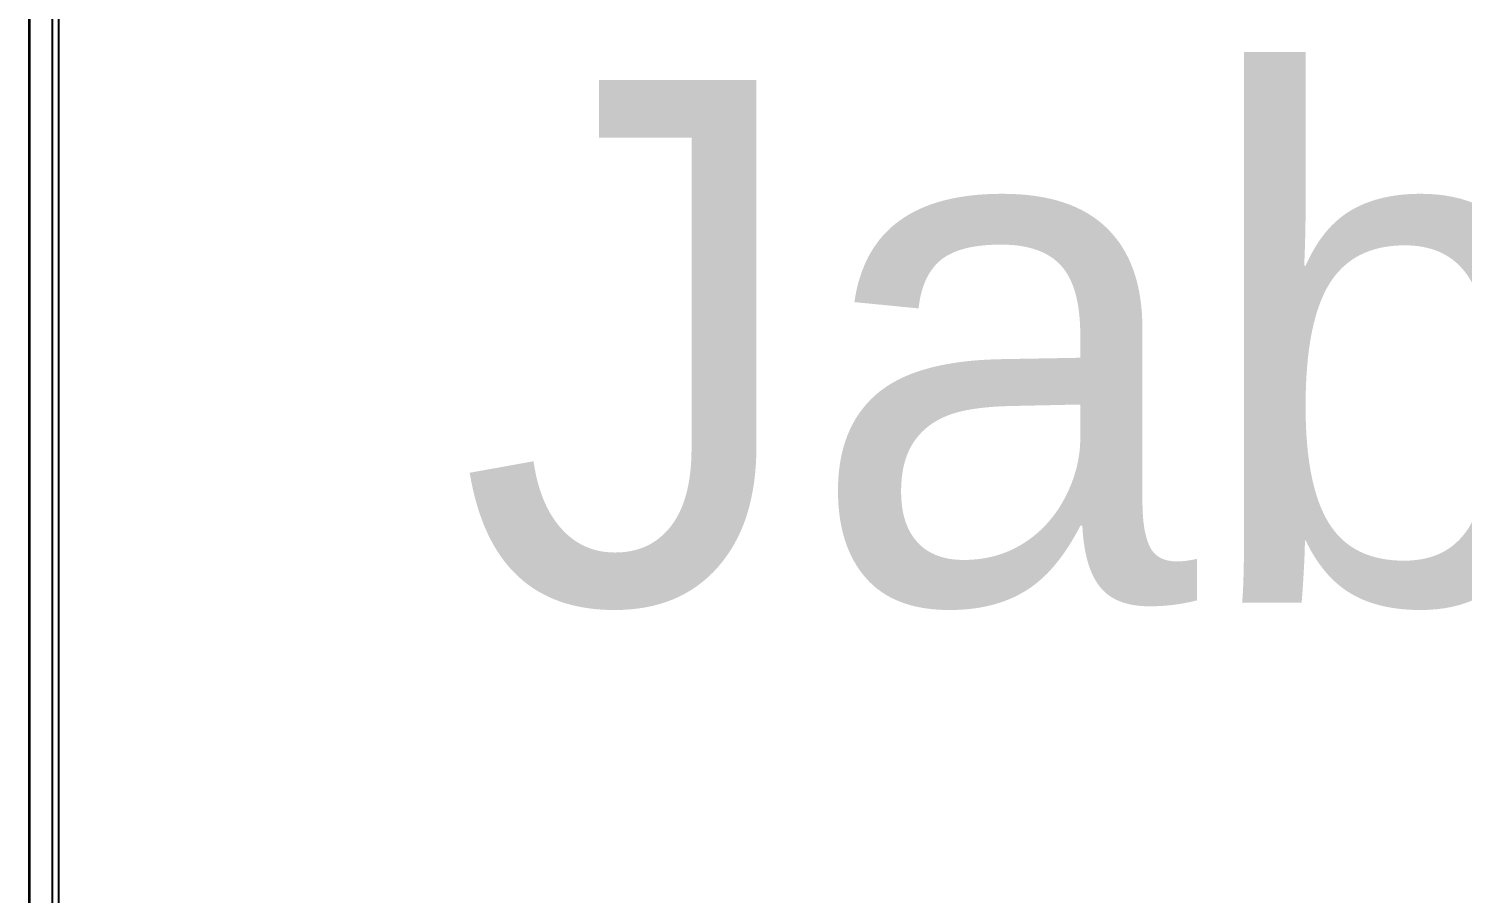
# Model space of a CAD drawing. Extents: x -4.2 to 4.2, y -5.7 to 5.7.
# Drawn here: x 2.0426 to 2.3443, y -2.912 to -2.7301 of the extents above; entities that cross this region are included whole.
import ezdxf

# ---------------------------------------------------------------- set-up
doc = ezdxf.new("R2010")
doc.units = 0
doc.layers.get('0').update_dxf_attribs({"linetype": 'CONTINUOUS'})

# ---------------------------------------------------------------- blocks, each defined once
blk = doc.blocks.new('*X2')
blk.add_text('Jabón, Gel,', height=0.11).set_placement((2.13312, -2.85083))

msp = doc.modelspace()

# ---------------------------------------------------------------- linework, layer by layer
for p, q in [((2.04262, -2.61828), (2.04262, -3.17351)), ((2.04289, -3.17377), (2.04289, -2.61847)), ((2.04758, -2.65776), (2.04758, -3.18295)), ((2.04887, -2.65867), (2.04887, -3.21525))]:
    msp.add_line(p, q)

# ---------------------------------------------------------------- block references
msp.add_blockref('*X2', (0, 0))

doc.saveas('drawing.dxf')
